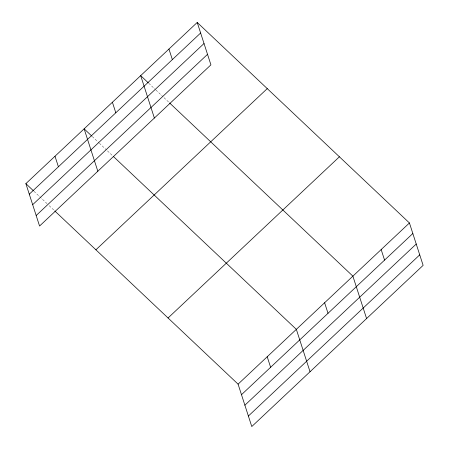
<?xml version="1.0" encoding="UTF-8"?>
<svg xmlns="http://www.w3.org/2000/svg" width="449" height="449" viewBox="0 0 449 449"><rect width="100%" height="100%" fill="white"/><g stroke="black" fill="none" stroke-linecap="round" stroke-linejoin="round"><path stroke-width="0.34" stroke-dasharray="2.25 1.68" d="M148.799 83.312L155.393 89.547M155.898 90.025L163.004 96.737M164.02 97.697L169.093 102.495M92.253 136.507L98.847 142.737M99.352 143.22L106.458 149.932M107.474 150.892L113.058 156.162M33.989 191.308L48.2 204.733M49.216 205.693L54.29 210.486"/><path stroke-width="0.67" d="M197.223 22.45L210.918 64.847L39.568 226.032L25.874 183.635L197.223 22.45L409.432 222.968L423.126 265.365L251.777 426.55L238.082 384.153L54.795 210.968M29.275 194.181L200.63 32.996M32.67 204.693L204.026 43.508M36.173 215.52L207.522 54.335M95.901 249.807L267.25 88.621M168.055 317.982L339.405 156.796M238.082 384.153L409.432 222.968M241.489 394.693L412.839 233.508M244.885 405.206L416.234 244.02M248.381 416.038L419.731 254.852M148.288 82.835L140.677 75.64L154.372 118.042M169.604 102.973L352.886 276.157L366.58 318.554M91.742 136.025L84.131 128.835L97.826 171.232M113.563 156.645L296.34 329.347L310.034 371.744M25.874 183.635L33.484 190.831M381.162 249.56L384.569 260.106M324.616 302.755L328.023 313.295M168.947 49.048L172.354 59.588M267.211 356.753L270.618 367.293M112.402 102.237L115.808 112.783M55.003 156.235L58.409 166.775"/></g></svg>
